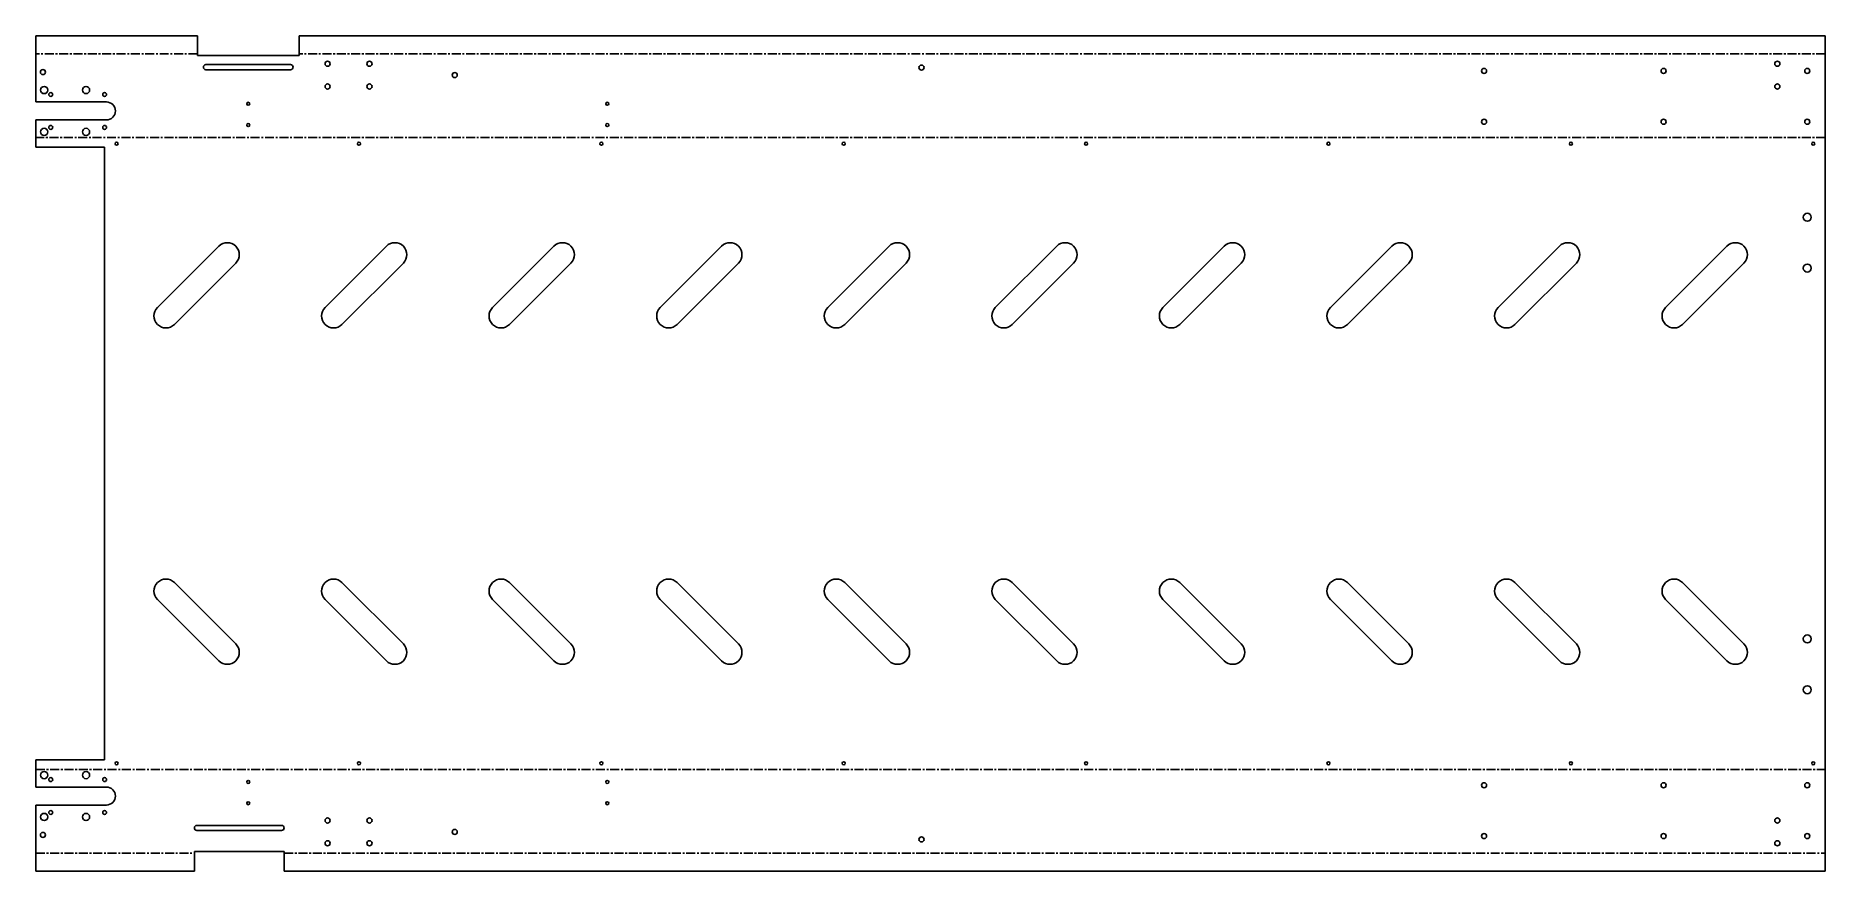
# Model space of a CAD drawing. Extents: x -265 to 2725, y -27 to 1370.
import ezdxf

# ---------------------------------------------------------------- set-up
doc = ezdxf.new("R2010")
doc.units = 0
doc.header["$MEASUREMENT"] = 0
doc.linetypes.add('AXES', pattern=[24, 15, -3, 3, -3])
doc.layers.get('0').update_dxf_attribs({"linetype": 'CONTINUOUS'})

msp = doc.modelspace()

# ---------------------------------------------------------------- linework, layer by layer
at = {"color": 7}
for p, q in [((-265, 1369.980515), (5, 1369.980515)), ((-265, 1369.980515), (-265, 1259.235387)), ((5, 1336.735387), (5, 1369.980515)), ((175, 1369.980515), (2725, 1369.980515)), ((175, 1369.980515), (175, 1336.735387)), ((2725, -27), (2725, 1369.980515)), ((5, 1336.735387), (175, 1336.735387)), ((19.25, 1321.735387), (160.75, 1321.735387)), ((19.25, 1313.235387), (160.75, 1313.235387)), ((-265, 1259.235387), (-147, 1259.235387)), ((-265, 1229.235387), (-147, 1229.235387)), ((-265, 1229.235387), (-265, 1183.490258)), ((-265, 1183.490258), (-150, 1183.490258)), ((-150, 1183.490258), (-150, 159.490258)), ((-61.672619, 915.632393), (40.857864, 1018.162877)), ((218.327381, 915.632393), (320.857864, 1018.162877)), ((498.327381, 915.632393), (600.857864, 1018.162877)), ((778.327381, 915.632393), (880.857864, 1018.162877)), ((1058.327381, 915.632393), (1160.857864, 1018.162877)), ((1338.327381, 915.632393), (1440.857864, 1018.162877)), ((1618.327381, 915.632393), (1720.857864, 1018.162877)), ((1898.327381, 915.632393), (2000.857864, 1018.162877)), ((2178.327381, 915.632393), (2280.857864, 1018.162877)), ((2458.327381, 915.632393), (2560.857864, 1018.162877)), ((-33.388348, 887.348122), (69.142136, 989.878605)), ((246.611652, 887.348122), (349.142136, 989.878605)), ((526.611652, 887.348122), (629.142136, 989.878605)), ((806.611652, 887.348122), (909.142136, 989.878605)), ((1086.611652, 887.348122), (1189.142136, 989.878605)), ((1366.611652, 887.348122), (1469.142136, 989.878605)), ((1646.611652, 887.348122), (1749.142136, 989.878605)), ((1926.611652, 887.348122), (2029.142136, 989.878605)), ((2206.611652, 887.348122), (2309.142136, 989.878605)), ((2486.611652, 887.348122), (2589.142136, 989.878605)), ((-33.388348, 455.632393), (69.142136, 353.10191)), ((246.611652, 455.632393), (349.142136, 353.10191)), ((526.611652, 455.632393), (629.142136, 353.10191)), ((806.611652, 455.632393), (909.142136, 353.10191)), ((1086.611652, 455.632393), (1189.142136, 353.10191)), ((1366.611652, 455.632393), (1469.142136, 353.10191)), ((1646.611652, 455.632393), (1749.142136, 353.10191)), ((1926.611652, 455.632393), (2029.142136, 353.10191)), ((2206.611652, 455.632393), (2309.142136, 353.10191)), ((2486.611652, 455.632393), (2589.142136, 353.10191)), ((-61.672619, 427.348122), (40.857864, 324.817639)), ((218.327381, 427.348122), (320.857864, 324.817639)), ((498.327381, 427.348122), (600.857864, 324.817639)), ((778.327381, 427.348122), (880.857864, 324.817639)), ((1058.327381, 427.348122), (1160.857864, 324.817639)), ((1338.327381, 427.348122), (1440.857864, 324.817639)), ((1618.327381, 427.348122), (1720.857864, 324.817639)), ((1898.327381, 427.348122), (2000.857864, 324.817639)), ((2178.327381, 427.348122), (2280.857864, 324.817639)), ((2458.327381, 427.348122), (2560.857864, 324.817639)), ((-265, 159.490258), (-150, 159.490258)), ((-265, 159.490258), (-265, 113.745129)), ((-265, 113.745129), (-147, 113.745129)), ((-265, 83.745129), (-147, 83.745129)), ((-265, 83.745129), (-265, -27)), ((4.25, 49.745129), (145.75, 49.745129)), ((4.25, 41.245129), (145.75, 41.245129)), ((0, -27), (0, 6.245129)), ((150, 6.245129), (0, 6.245129)), ((150, 6.245129), (150, -27)), ((-265, -27), (0, -27)), ((150, -27), (2725, -27))]:
    msp.add_line(p, q, dxfattribs=at)
at = {"color": 1, "linetype": 'AXES'}
for p, q in [((5, 1339.857951), (-265, 1339.857951)), ((2725, 1339.857951), (175, 1339.857951)), ((2725, 1199.612822), (-265, 1199.612822)), ((-265, 143.367693), (2725, 143.367693)), ((-265, 3.122564), (0, 3.122564)), ((150, 3.122564), (2725, 3.122564))]:
    msp.add_line(p, q, dxfattribs=at)
at = {"color": 7}
for centre, radius in [((222.536, 1323.135387), 4.25), ((292.536, 1323.135387), 4.25), ((1215, 1316.735387), 4.25), ((2645.000265, 1323.135622), 4.25), ((-253, 1309.235387), 4.25), ((222.536, 1285.135387), 4.25), ((292.536, 1285.135387), 4.25), ((435, 1304.235387), 4.25), ((2154.999836, 1311.2357), 4.25), ((2454.999836, 1311.2357), 4.25), ((2645.000265, 1285.135622), 4.25), ((2695, 1311.235387), 4.25), ((-251, 1279.235387), 6), ((-240, 1271.735387), 3.25), ((-181, 1279.235387), 6), ((-150, 1271.735387), 3.25), ((90, 1256.235387), 2.5), ((690, 1256.235387), 2.5), ((2154.999836, 1226.2357), 4.25), ((2454.999836, 1226.2357), 4.25), ((2695, 1226.235387), 4.25), ((-251, 1209.235387), 6), ((-240, 1216.735387), 3.25), ((-181, 1209.235387), 6), ((-150, 1216.735387), 3.25), ((90, 1220.735387), 2.5), ((690, 1220.735387), 2.5), ((-130, 1189.490258), 2.5), ((275, 1189.490258), 2.5), ((680, 1189.490258), 2.5), ((1085, 1189.490258), 2.5), ((1490, 1189.490258), 2.5), ((1895, 1189.490258), 2.5), ((2300, 1189.490258), 2.5), ((2705, 1189.490258), 2.5), ((2695, 1066.490258), 6.75), ((2695, 981.490258), 6.75), ((2695, 361.490258), 6.75), ((2695, 276.490258), 6.75), ((-130, 153.490258), 2.5), ((275, 153.490258), 2.5), ((680, 153.490258), 2.5), ((1085, 153.490258), 2.5), ((1490, 153.490258), 2.5), ((1895, 153.490258), 2.5), ((2300, 153.490258), 2.5), ((2705, 153.490258), 2.5), ((-251, 133.745129), 6), ((-240, 126.245129), 3.25), ((-181, 133.745129), 6), ((-150, 126.245129), 3.25), ((90, 122.245129), 2.5), ((690, 122.245129), 2.5), ((2155.000164, 116.744815), 4.25), ((2455.000164, 116.744837), 4.25), ((2695, 116.745129), 4.25), ((-251, 63.745129), 6), ((-240, 71.245129), 3.25), ((-181, 63.745129), 6), ((-150, 71.245129), 3.25), ((90, 86.745129), 2.5), ((222.536, 57.845129), 4.25), ((292.536, 57.845129), 4.25), ((690, 86.745129), 2.5), ((2644.999735, 57.844893), 4.25), ((-253, 33.745129), 4.25), ((435, 38.745129), 4.25), ((1215, 26.245129), 4.25), ((2155.000164, 31.744837), 4.25), ((2455.000164, 31.744815), 4.25), ((2695, 31.745129), 4.25), ((222.536, 19.845129), 4.25), ((292.536, 19.845129), 4.25), ((2644.999735, 19.844893), 4.25)]:
    msp.add_circle(centre, radius, dxfattribs=at)
for centre, radius, start, end in [((19.25, 1317.485387), 4.25, 90, 270), ((160.75, 1317.485387), 4.25, 270, 90), ((-147, 1244.235387), 15, 270, 90), ((55, 1004.020741), 20, 315, 135), ((335, 1004.020741), 20, 315, 135), ((615, 1004.020741), 20, 315, 135), ((895, 1004.020741), 20, 315, 135), ((1175, 1004.020741), 20, 315, 135), ((1455, 1004.020741), 20, 315, 135), ((1735, 1004.020741), 20, 315, 135), ((2015, 1004.020741), 20, 315, 135), ((2295, 1004.020741), 20, 315, 135), ((2575, 1004.020741), 20, 315, 135), ((-47.530483, 901.490258), 20, 135, 315), ((232.469517, 901.490258), 20, 135, 315), ((512.469517, 901.490258), 20, 135, 315), ((792.469517, 901.490258), 20, 135, 315), ((1072.469517, 901.490258), 20, 135, 315), ((1352.469517, 901.490258), 20, 135, 315), ((1632.469517, 901.490258), 20, 135, 315), ((1912.469517, 901.490258), 20, 135, 315), ((2192.469517, 901.490258), 20, 135, 315), ((2472.469517, 901.490258), 20, 135, 315), ((-47.530483, 441.490258), 20, 45, 225), ((232.469517, 441.490258), 20, 45, 225), ((512.469517, 441.490258), 20, 45, 225), ((792.469517, 441.490258), 20, 45, 225), ((1072.469517, 441.490258), 20, 45, 225), ((1352.469517, 441.490258), 20, 45, 225), ((1632.469517, 441.490258), 20, 45, 225), ((1912.469517, 441.490258), 20, 45, 225), ((2192.469517, 441.490258), 20, 45, 225), ((2472.469517, 441.490258), 20, 45, 225), ((55, 338.959774), 20, 225, 45), ((335, 338.959774), 20, 225, 45), ((615, 338.959774), 20, 225, 45), ((895, 338.959774), 20, 225, 45), ((1175, 338.959774), 20, 225, 45), ((1455, 338.959774), 20, 225, 45), ((1735, 338.959774), 20, 225, 45), ((2015, 338.959774), 20, 225, 45), ((2295, 338.959774), 20, 225, 45), ((2575, 338.959774), 20, 225, 45), ((-147, 98.745129), 15, 270, 90), ((4.25, 45.495129), 4.25, 90, 270), ((145.75, 45.495129), 4.25, 270, 90)]:
    msp.add_arc(centre, radius, start, end, dxfattribs=at)

doc.saveas('drawing.dxf')
